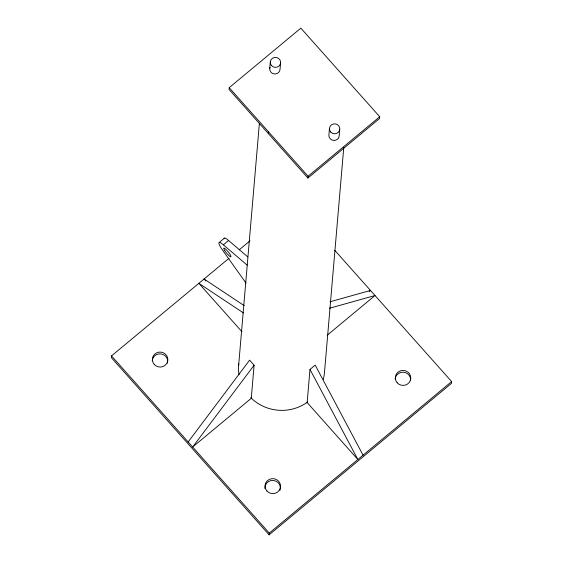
<?xml version="1.0" encoding="UTF-8"?>
<svg xmlns="http://www.w3.org/2000/svg" width="563" height="563" viewBox="0 0 563 563"><rect width="100%" height="100%" fill="white"/><g stroke="black" fill="none" stroke-linecap="round" stroke-linejoin="round"><path stroke-width="0.84" d="M229.035 258.262L111.523 355.893L111.368 357.66L269.128 534.85L451.477 383.354L451.632 381.587L334.774 250.331M229.204 87.666L229.057 89.433L307.933 178.028L379.568 118.511L379.722 116.745L300.839 28.15L229.204 87.666L308.081 176.261L307.933 178.028M238.628 365.493L259.388 123.41M269.726 68.595L270.296 61.972M268.495 133.734L268.642 131.967M254.103 365.225L251.267 398.322L192.652 447.022L254.103 365.225L249.599 360.158L188.148 441.955M280.606 62.753L280.036 69.376A5.166 4.997 4.9 0 1 273.843 73.873A5.166 4.997 4.9 0 1 270.001 67.321M269.128 534.85L269.276 533.084L451.632 381.587M329.454 128.42L328.891 135.043A5.166 4.997 4.9 0 0 333.669 140.412A5.166 4.997 4.9 0 0 339.193 135.817L339.763 129.201M309.981 369.448L307.145 402.545L357.85 459.499L309.981 369.448L315.189 365.12L363.058 455.171M343.775 147.379L324.52 371.981A43.069 41.62 4.9 0 1 323.253 379.42M219.267 242.428L224.482 238.1M246.031 283.105L222.885 250.577A12.921 2.372 50.3 0 1 223.377 244.842L228.592 240.514L247.783 256.883M308.081 176.261L379.722 116.745M239.169 249.845L249.972 240.865M369.152 291.578L370.496 290.459L329.932 301.803M327.173 335.259L375.007 295.519L329.369 308.285M244.243 305.66L204.066 279.009L205.812 280.972M243.413 312.894L198.852 283.337L241.984 331.783M223.377 244.842L247.206 265.159M111.523 355.893L269.276 533.084M224.116 238.635A12.921 2.372 50.3 0 1 228.592 240.514M307.736 401.947A43.069 41.62 4.9 0 1 250.767 397.647M239.001 374.705A43.069 41.62 4.9 0 1 238.789 363.839M395.163 379.096A7.755 7.495 4.9 0 1 403.453 372.213A7.755 7.495 4.9 0 1 410.624 380.264M264.934 488.621A7.755 7.495 4.9 0 1 273.534 480.457A7.755 7.495 4.9 0 1 279.966 490.394M152.228 360.742A7.755 7.495 4.9 0 1 161.187 353.937A7.755 7.495 4.9 0 1 167.471 363.205M224.567 250.373A5.602 1.027 50.3 0 0 230.809 256.805A5.602 1.027 50.3 0 0 226.706 250.183A5.602 1.027 50.3 0 0 224.567 250.373M397.182 382.784A7.755 7.495 4.9 0 0 410.364 380.412A7.755 7.495 4.9 0 0 401.581 370.545A7.755 7.495 4.9 0 0 397.182 382.784M266.932 490.999A7.755 7.495 4.9 0 0 280.114 488.628A7.755 7.495 4.9 0 0 271.331 478.761A7.755 7.495 4.9 0 0 266.932 490.999M154.248 364.43A7.755 7.495 4.9 0 0 167.429 362.058A7.755 7.495 4.9 0 0 158.646 352.199A7.755 7.495 4.9 0 0 154.248 364.43M271.542 65.611A5.166 4.997 4.9 0 0 280.332 64.027A5.166 4.997 4.9 0 0 274.477 57.454A5.166 4.997 4.9 0 0 271.542 65.611M330.699 132.059A5.166 4.997 4.9 0 0 339.489 130.475A5.166 4.997 4.9 0 0 333.634 123.895A5.166 4.997 4.9 0 0 330.699 132.059"/></g></svg>
